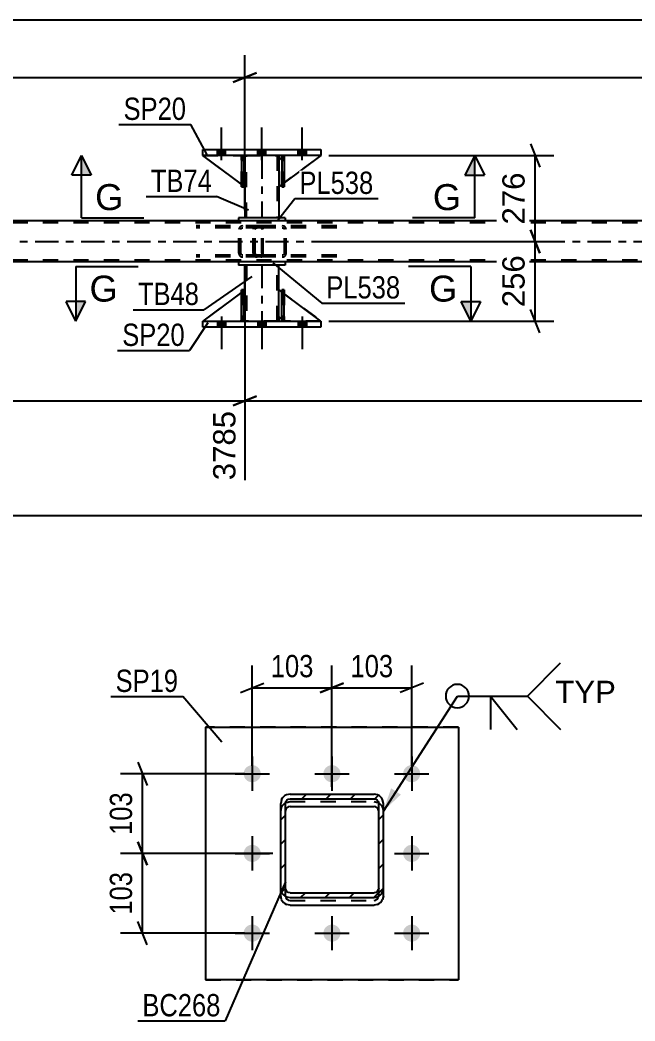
# Model space of a CAD drawing. Header units: millimetres. Extents: x 0 to 841, y 0 to 594.
# Drawn here: x 134.2 to 213.3, y 131.6 to 260.3 of the extents above; entities that cross this region are included whole.
import ezdxf

# ---------------------------------------------------------------- set-up
doc = ezdxf.new("R2010")
doc.units = ezdxf.units.MM
doc.linetypes.add('DXK_LINE_DOT2', pattern=[3.9198, 1.9599, -1.9599])
doc.linetypes.add('DXK_LINE_DOT3', pattern=[5.9187, 2.979, -0.9799, 0.9799, -0.9799])
doc.styles.add('Arial', font='ARIAL.TTF', dxfattribs={"height": 0.2})
doc.styles.add('Arial Narrow', font='ARIALN.TTF', dxfattribs={"height": 0.2})

# ---------------------------------------------------------------- blocks, each defined once
blk = doc.blocks.new('Part-318886624-1385 - 1232')
at = {"linetype": 'Continuous'}
h = blk.add_hatch(dxfattribs=at)
h.set_pattern_fill('', scale=0.7, style=0, pattern_type=0)
h.set_pattern_definition([(45, (179.726, 147.471), (-1.57154, 1.57154), [])])
h.paths.add_polyline_path([(168.93, 147.47), (179.73, 147.47), (180.19, 147.56), (180.57, 147.83), (180.83, 148.22), (180.93, 148.68), (180.93, 159.57), (180.83, 160.04), (180.57, 160.43), (180.19, 160.69), (179.73, 160.78), (168.93, 160.78), (168.47, 160.69), (168.08, 160.43), (167.82, 160.04), (167.73, 159.57), (167.73, 148.68), (167.82, 148.22), (168.08, 147.83), (168.47, 147.56)])
h.paths.add_polyline_path([(168.37, 148.45), (168.33, 148.68), (168.33, 159.57), (168.37, 159.81), (168.5, 160), (168.7, 160.13), (168.93, 160.18), (179.73, 160.18), (179.96, 160.13), (180.15, 160), (180.28, 159.81), (180.33, 159.57), (180.33, 148.68), (180.28, 148.45), (180.15, 148.25), (179.96, 148.12), (179.73, 148.08), (168.93, 148.08), (168.7, 148.12), (168.5, 148.25)])
at = {"color": 2, "linetype": 'Continuous'}
for p, q in [((167.82, 160.04), (167.73, 159.57)), ((168.33, 159.57), (168.37, 159.81)), ((168.37, 159.81), (168.5, 160)), ((168.93, 160.78), (168.47, 160.69)), ((168.5, 160), (168.7, 160.13)), ((168.7, 160.13), (168.93, 160.18)), ((168.93, 160.78), (179.73, 160.78)), ((168.93, 160.18), (179.73, 160.18)), ((180.19, 160.69), (179.73, 160.78)), ((179.73, 160.18), (179.96, 160.13)), ((179.96, 160.13), (180.15, 160)), ((180.15, 160), (180.28, 159.81)), ((180.28, 159.81), (180.33, 159.57)), ((180.93, 159.57), (180.83, 160.04)), ((167.73, 148.68), (167.73, 159.57)), ((168.33, 148.68), (168.33, 159.57)), ((168.37, 158.82), (168.33, 158.59)), ((168.5, 159.02), (168.37, 158.82)), ((168.7, 159.15), (168.5, 159.02)), ((168.93, 159.19), (168.7, 159.15)), ((168.93, 159.19), (179.73, 159.19)), ((179.96, 159.15), (179.73, 159.19)), ((180.15, 159.02), (179.96, 159.15)), ((180.28, 158.82), (180.15, 159.02)), ((180.33, 158.59), (180.28, 158.82)), ((180.33, 148.68), (180.33, 159.57)), ((180.93, 148.68), (180.93, 159.57)), ((167.73, 147.7), (167.73, 148.68)), ((167.73, 148.68), (167.82, 148.22)), ((168.37, 148.45), (168.33, 148.68)), ((168.5, 148.25), (168.37, 148.45)), ((168.7, 148.12), (168.5, 148.25)), ((168.93, 148.08), (168.7, 148.12)), ((168.93, 148.08), (179.73, 148.08)), ((179.96, 148.12), (179.73, 148.08)), ((180.15, 148.25), (179.96, 148.12)), ((180.28, 148.45), (180.15, 148.25)), ((180.33, 148.68), (180.28, 148.45)), ((180.83, 148.22), (180.93, 148.68)), ((180.93, 147.7), (180.93, 148.68)), ((167.82, 147.23), (167.73, 147.7)), ((168.47, 147.56), (168.93, 147.47)), ((168.93, 147.47), (179.73, 147.47)), ((179.73, 147.47), (180.19, 147.56)), ((180.93, 147.7), (180.83, 147.23)), ((168.93, 146.48), (168.47, 146.58)), ((168.93, 146.48), (179.73, 146.48)), ((180.19, 146.58), (179.73, 146.48))]:
    blk.add_line(p, q, dxfattribs=at)
at = {"color": 7, "linetype": 'DXK_LINE_DOT2'}
for p, q in [((168.47, 159.71), (168.93, 159.8)), ((168.93, 159.8), (179.73, 159.8)), ((179.73, 159.8), (180.19, 159.71)), ((167.73, 148.68), (167.73, 159.57)), ((167.73, 158.59), (167.82, 159.05)), ((168.33, 147.7), (168.33, 159.57)), ((180.33, 147.7), (180.33, 159.57)), ((180.83, 159.05), (180.93, 158.59)), ((180.93, 148.68), (180.93, 159.57)), ((168.33, 147.7), (168.37, 147.46)), ((168.37, 147.46), (168.5, 147.27)), ((168.5, 147.27), (168.7, 147.14)), ((168.7, 147.14), (168.93, 147.09)), ((168.93, 147.09), (179.73, 147.09)), ((179.73, 147.09), (179.96, 147.14)), ((179.96, 147.14), (180.15, 147.27)), ((180.15, 147.27), (180.28, 147.46)), ((180.28, 147.46), (180.33, 147.7))]:
    blk.add_line(p, q, dxfattribs=at)
at = {"color": 2, "linetype": 'Continuous'}
for centre, start, end in [((168.93, 159.58), 112.7469, 157.7454), ((179.72, 159.58), 22.2546, 67.2531), ((168.93, 148.67), 202.2546, 247.2531), ((179.72, 148.67), 292.7469, 337.7454), ((168.93, 147.69), 202.2546, 247.2531), ((179.72, 147.69), 292.7469, 337.7454)]:
    blk.add_arc(centre, 1.21, start, end, dxfattribs=at)
at = {"color": 7, "linetype": 'DXK_LINE_DOT2'}
for centre, start, end in [((168.93, 158.6), 112.7469, 157.7454), ((179.72, 158.6), 22.2546, 67.2531)]:
    blk.add_arc(centre, 1.21, start, end, dxfattribs=at)
blk = doc.blocks.new('Bolt-318886624-1365 - 1232')
at = {"linetype": 'Continuous'}
for points in [[(164.07, 164.49, -1), (164.07, 162.29, -1)], [(174.32, 164.49, -1), (174.32, 162.29, -1)], [(184.57, 164.49, -1), (184.57, 162.29, -1)], [(164.07, 154.24, -1), (164.07, 152.04, -1)], [(184.57, 154.24, -1), (184.57, 152.04, -1)], [(164.07, 143.99, -1), (164.07, 141.79, -1)], [(174.32, 143.99, -1), (174.32, 141.79, -1)], [(184.57, 143.99, -1), (184.57, 141.79, -1)]]:
    blk.add_hatch(color=1, dxfattribs=at).paths.add_polyline_path(points)
at = {"color": 1, "linetype": 'Continuous'}
for p, q in [((164.07, 165.59), (164.07, 161.19)), ((174.32, 165.59), (174.32, 161.19)), ((184.57, 165.59), (184.57, 161.19)), ((161.87, 163.39), (166.27, 163.39)), ((172.12, 163.39), (176.52, 163.39)), ((182.37, 163.39), (186.77, 163.39)), ((164.07, 155.34), (164.07, 150.94)), ((184.57, 155.34), (184.57, 150.94)), ((161.87, 153.14), (166.27, 153.14)), ((182.37, 153.14), (186.77, 153.14)), ((164.07, 145.09), (164.07, 140.69)), ((174.32, 145.09), (174.32, 140.69)), ((184.57, 145.09), (184.57, 140.69)), ((161.87, 142.89), (166.27, 142.89)), ((172.12, 142.89), (176.52, 142.89)), ((182.37, 142.89), (186.77, 142.89))]:
    blk.add_line(p, q, dxfattribs=at)
blk = doc.blocks.new('Part-318886624-1254 - 1232')
at = {"color": 2, "linetype": 'Continuous'}
for p, q in [((158.07, 169.39), (158.07, 136.89)), ((158.07, 169.39), (190.57, 169.39)), ((190.57, 169.39), (190.57, 136.89)), ((190.57, 136.89), (158.07, 136.89))]:
    blk.add_line(p, q, dxfattribs=at)
at = {"color": 7, "linetype": 'DXK_LINE_DOT2'}
for p, q in [((190.57, 169.39), (158.07, 169.39)), ((158.07, 136.89), (190.57, 136.89))]:
    blk.add_line(p, q, dxfattribs=at)
blk = doc.blocks.new('Part-318886624-4731 - 4663')
at = {"color": 7, "linetype": 'DXK_LINE_DOT2'}
for p, q in [((162.99, 225.51), (162.67, 225.28)), ((163.11, 222.21), (163.11, 225.61)), ((157.71, 221.61), (157.71, 221.61)), ((157.71, 221.61), (162.51, 221.61)), ((163.11, 222.21), (162.51, 221.61)), ((162.99, 222.08), (162.67, 221.76))]:
    blk.add_line(p, q, dxfattribs=at)
at = {"color": 2, "linetype": 'Continuous'}
for p, q in [((163.11, 225.61), (162.99, 225.51)), ((163.11, 222.21), (163.11, 225.61)), ((162.67, 225.28), (157.71, 221.61)), ((162.67, 221.76), (162.51, 221.61)), ((163.11, 222.21), (162.99, 222.08)), ((163.11, 222.21), (163.11, 222.21))]:
    blk.add_line(p, q, dxfattribs=at)
blk = doc.blocks.new('Part-318886624-4732 - 4663')
at = {"color": 7, "linetype": 'DXK_LINE_DOT2'}
for p, q in [((168.19, 225.61), (167.87, 225.61)), ((167.87, 222.21), (167.87, 225.61)), ((167.87, 221.61), (167.87, 225.61)), ((168.19, 225.61), (168.19, 222.21)), ((168.19, 221.61), (168.19, 225.61)), ((168.19, 222.21), (167.87, 222.21)), ((167.87, 221.61), (167.87, 222.21)), ((168.19, 221.61), (167.87, 221.61)), ((168.19, 222.21), (168.19, 221.61)), ((168.19, 221.61), (168.19, 221.61))]:
    blk.add_line(p, q, dxfattribs=at)
blk = doc.blocks.new('Part-318886624-4813 - 4663')
at = {"color": 2, "linetype": 'Continuous'}
for p, q in [((157.71, 220.81), (157.71, 221.61)), ((157.71, 221.61), (172.91, 221.61)), ((172.91, 221.61), (172.91, 220.81)), ((172.91, 220.81), (157.71, 220.81))]:
    blk.add_line(p, q, dxfattribs=at)
blk = doc.blocks.new('Part-318886624-4749 - 4663')
at = {"color": 2, "linetype": 'Continuous'}
for p, q in [((168.19, 242.89), (167.87, 242.89)), ((167.87, 242.89), (167.87, 238.89)), ((168.19, 242.89), (168.19, 242.89)), ((168.19, 242.89), (168.19, 238.89)), ((168.19, 238.89), (167.87, 238.89))]:
    blk.add_line(p, q, dxfattribs=at)
at = {"color": 7, "linetype": 'DXK_LINE_DOT2'}
for p, q in [((167.87, 242.89), (167.87, 242.29)), ((167.87, 242.89), (167.87, 242.89)), ((168.19, 242.29), (167.87, 242.29)), ((167.87, 242.29), (167.87, 238.89)), ((168.19, 242.29), (168.19, 242.89)), ((168.19, 242.89), (168.19, 242.89)), ((168.19, 238.89), (168.19, 242.29))]:
    blk.add_line(p, q, dxfattribs=at)
blk = doc.blocks.new('Part-318886624-4686 - 4663')
at = {"color": 7, "linetype": 'DXK_LINE_DOT2'}
for p, q in [((163.11, 238.89), (157.71, 242.89)), ((157.71, 242.89), (162.51, 242.89)), ((162.51, 242.89), (163.11, 242.29)), ((163.11, 242.29), (162.51, 242.89)), ((163.11, 242.29), (163.11, 238.89)), ((163.11, 242.29), (163.11, 242.29)), ((163.11, 242.29), (163.11, 238.89))]:
    blk.add_line(p, q, dxfattribs=at)
blk = doc.blocks.new('Part-318886624-4757 - 4663')
at = {"color": 7, "linetype": 'DXK_LINE_DOT2'}
for p, q in [((165.19, 233.85), (156.87, 233.85)), ((165.19, 233.61), (156.87, 233.61)), ((162.39, 233.55), (162.35, 233.37)), ((162.35, 230.33), (162.35, 233.37)), ((162.6, 233.37), (162.62, 233.46)), ((162.6, 230.33), (162.6, 233.37)), ((162.62, 233.46), (162.68, 233.54)), ((162.85, 233.85), (162.66, 233.81)), ((162.68, 233.54), (162.76, 233.59)), ((162.76, 233.59), (162.85, 233.61)), ((164.2, 233.61), (164.2, 233.85)), ((165.29, 233.81), (165.19, 233.85)), ((165.19, 233.61), (165.24, 233.59)), ((165.24, 233.59), (165.28, 233.54)), ((165.28, 233.54), (165.31, 233.46)), ((165.38, 233.71), (165.29, 233.81)), ((165.31, 233.46), (165.32, 233.37)), ((165.32, 230.33), (165.32, 233.37)), ((165.44, 233.55), (165.38, 233.71)), ((165.46, 233.37), (165.44, 233.55)), ((165.46, 230.33), (165.46, 233.37)), ((165.19, 230.09), (156.87, 230.09)), ((165.19, 229.85), (156.87, 229.85)), ((162.35, 230.33), (162.39, 230.14)), ((162.62, 230.23), (162.6, 230.33)), ((162.68, 230.16), (162.62, 230.23)), ((162.66, 229.88), (162.85, 229.85)), ((162.76, 230.1), (162.68, 230.16)), ((162.85, 230.09), (162.76, 230.1)), ((164.2, 229.85), (164.2, 230.09)), ((165.24, 230.1), (165.19, 230.09)), ((165.19, 229.85), (165.29, 229.88)), ((165.28, 230.16), (165.24, 230.1)), ((165.31, 230.23), (165.28, 230.16)), ((165.29, 229.88), (165.38, 229.99)), ((165.32, 230.33), (165.31, 230.23)), ((165.38, 229.99), (165.44, 230.14)), ((165.44, 230.14), (165.46, 230.33))]:
    blk.add_line(p, q, dxfattribs=at)
for centre, start, end in [((162.84, 233.35), 111.1941, 156.1506), ((162.84, 230.34), 203.8494, 248.8059)]:
    blk.add_arc(centre, 0.492, start, end, dxfattribs=at)
blk = doc.blocks.new('Bolt-318886624-4823 - 4663')
at = {"linetype": 'Continuous'}
for points in [[(159.59, 220.81), (160.63, 220.81), (160.63, 221.61), (159.59, 221.61)], [(159.59, 220.81), (160.63, 220.81), (160.63, 221.61), (159.59, 221.61)], [(159.59, 220.81), (160.63, 220.81), (160.63, 221.61), (159.59, 221.61)], [(164.79, 220.81), (165.83, 220.81), (165.83, 221.61), (164.79, 221.61)], [(164.79, 220.81), (165.83, 220.81), (165.83, 221.61), (164.79, 221.61)], [(169.99, 220.81), (171.03, 220.81), (171.03, 221.61), (169.99, 221.61)], [(169.99, 220.81), (171.03, 220.81), (171.03, 221.61), (169.99, 221.61)], [(169.99, 220.81), (171.03, 220.81), (171.03, 221.61), (169.99, 221.61)]]:
    blk.add_hatch(color=1, dxfattribs=at).paths.add_polyline_path(points)
at = {"color": 1, "linetype": 'Continuous'}
for p, q in [((159.59, 221.61), (159.59, 220.81)), ((159.59, 221.61), (159.59, 220.81)), ((159.59, 221.61), (159.59, 220.81)), ((160.11, 222.21), (160.11, 218.01)), ((160.11, 222.21), (160.11, 218.01)), ((160.11, 222.21), (160.11, 218.01)), ((160.63, 221.61), (160.63, 220.81)), ((160.63, 221.61), (160.63, 220.81)), ((160.63, 221.61), (160.63, 220.81)), ((164.79, 221.61), (164.79, 220.81)), ((164.79, 221.61), (164.79, 220.81)), ((165.31, 222.21), (165.31, 218.01)), ((165.31, 222.21), (165.31, 218.01)), ((165.83, 221.61), (165.83, 220.81)), ((165.83, 221.61), (165.83, 220.81)), ((169.99, 221.61), (169.99, 220.81)), ((169.99, 221.61), (169.99, 220.81)), ((169.99, 221.61), (169.99, 220.81)), ((170.51, 222.21), (170.51, 218.01)), ((170.51, 222.21), (170.51, 218.01)), ((170.51, 222.21), (170.51, 218.01)), ((171.03, 221.61), (171.03, 220.81)), ((171.03, 221.61), (171.03, 220.81)), ((171.03, 221.61), (171.03, 220.81))]:
    blk.add_line(p, q, dxfattribs=at)
blk = doc.blocks.new('Part-318886624-4776 - 4663')
at = {"color": 2, "linetype": 'Continuous'}
for p, q in [((162.31, 234.49), (71.06, 234.49)), ((332.58, 234.49), (168.31, 234.49)), ((727.09, 229.21), (71.06, 229.21))]:
    blk.add_line(p, q, dxfattribs=at)
at = {"color": 7, "linetype": 'DXK_LINE_DOT2'}
for p, q in [((168.31, 234.49), (162.31, 234.49)), ((727.09, 234.25), (71.06, 234.25)), ((727.09, 229.45), (71.06, 229.45))]:
    blk.add_line(p, q, dxfattribs=at)
at = {"color": 7, "linetype": 'DXK_LINE_DOT3'}
blk.add_line((71.06, 231.85), (726.8, 231.85), dxfattribs=at)
blk = doc.blocks.new('Part-318886624-4723 - 4663')
at = {"color": 2, "linetype": 'Continuous'}
for p, q in [((162.99, 242.89), (162.67, 242.89)), ((162.67, 242.89), (162.67, 238.89)), ((162.99, 242.89), (162.99, 242.89)), ((162.99, 242.89), (162.99, 238.89)), ((162.99, 238.89), (162.67, 238.89))]:
    blk.add_line(p, q, dxfattribs=at)
at = {"color": 7, "linetype": 'DXK_LINE_DOT2'}
for p, q in [((162.67, 242.89), (162.67, 242.29)), ((162.67, 242.89), (162.67, 242.89)), ((162.99, 242.29), (162.67, 242.29)), ((162.67, 242.29), (162.67, 238.89)), ((162.99, 242.29), (162.99, 242.89)), ((162.99, 242.89), (162.99, 242.89)), ((162.99, 238.89), (162.99, 242.29))]:
    blk.add_line(p, q, dxfattribs=at)
blk = doc.blocks.new('Part-318886624-4724 - 4663')
at = {"color": 7, "linetype": 'DXK_LINE_DOT2'}
for p, q in [((163.11, 225.61), (157.71, 221.61)), ((163.11, 222.21), (163.11, 225.61)), ((163.11, 225.61), (163.11, 222.21)), ((157.71, 221.61), (162.51, 221.61)), ((162.51, 221.61), (163.11, 222.21)), ((163.11, 222.21), (162.51, 221.61)), ((163.11, 222.21), (163.11, 222.21))]:
    blk.add_line(p, q, dxfattribs=at)
blk = doc.blocks.new('Part-318886624-4728 - 4663')
at = {"color": 2, "linetype": 'Continuous'}
for p, q in [((162.67, 239.22), (157.71, 242.89)), ((162.67, 242.73), (162.51, 242.89)), ((163.11, 242.29), (162.99, 242.41)), ((163.11, 242.29), (163.11, 242.29)), ((163.11, 238.89), (163.11, 242.29)), ((162.99, 238.98), (163.11, 238.89)), ((163.11, 238.89), (163.11, 238.89))]:
    blk.add_line(p, q, dxfattribs=at)
at = {"color": 7, "linetype": 'DXK_LINE_DOT2'}
for p, q in [((162.51, 242.89), (157.71, 242.89)), ((157.71, 242.89), (157.71, 242.89)), ((162.51, 242.89), (163.11, 242.29)), ((162.99, 242.41), (162.67, 242.73)), ((163.11, 242.29), (163.11, 238.89)), ((162.99, 238.98), (162.67, 239.22))]:
    blk.add_line(p, q, dxfattribs=at)
blk = doc.blocks.new('Part-318886624-4729 - 4663')
at = {"color": 7, "linetype": 'DXK_LINE_DOT2'}
for p, q in [((167.87, 242.29), (167.87, 242.89)), ((167.87, 242.89), (167.87, 242.89)), ((167.87, 242.89), (167.87, 238.89)), ((167.87, 242.89), (168.19, 242.89)), ((167.87, 238.89), (167.87, 242.29)), ((167.87, 242.29), (168.19, 242.29)), ((168.19, 242.89), (168.19, 242.29)), ((168.19, 238.89), (168.19, 242.89)), ((168.19, 242.29), (168.19, 238.89)), ((167.87, 238.89), (168.19, 238.89))]:
    blk.add_line(p, q, dxfattribs=at)
blk = doc.blocks.new('Part-318886624-4804 - 4663')
at = {"color": 2, "linetype": 'Continuous'}
for p, q in [((167.87, 221.61), (167.87, 225.61)), ((167.87, 225.61), (168.19, 225.61)), ((168.19, 221.61), (168.19, 225.61)), ((167.87, 221.61), (167.87, 221.61)), ((168.19, 221.61), (167.87, 221.61))]:
    blk.add_line(p, q, dxfattribs=at)
at = {"color": 7, "linetype": 'DXK_LINE_DOT2'}
for p, q in [((167.87, 225.61), (167.87, 222.21)), ((168.19, 222.21), (168.19, 225.61)), ((167.87, 222.21), (167.87, 221.61)), ((167.87, 222.21), (168.19, 222.21)), ((167.87, 221.61), (167.87, 221.61)), ((167.87, 221.61), (167.87, 221.61)), ((168.19, 221.61), (168.19, 222.21)), ((168.19, 221.61), (168.19, 221.61))]:
    blk.add_line(p, q, dxfattribs=at)
blk = doc.blocks.new('Bolt-318886624-4762 - 4663')
at = {"linetype": 'Continuous'}
for points in [[(160.63, 243.69), (159.59, 243.69), (159.59, 242.89), (160.63, 242.89)], [(160.63, 243.69), (159.59, 243.69), (159.59, 242.89), (160.63, 242.89)], [(160.63, 243.69), (159.59, 243.69), (159.59, 242.89), (160.63, 242.89)], [(165.83, 243.69), (164.79, 243.69), (164.79, 242.89), (165.83, 242.89)], [(165.83, 243.69), (164.79, 243.69), (164.79, 242.89), (165.83, 242.89)], [(171.03, 243.69), (169.99, 243.69), (169.99, 242.89), (171.03, 242.89)], [(171.03, 243.69), (169.99, 243.69), (169.99, 242.89), (171.03, 242.89)], [(171.03, 243.69), (169.99, 243.69), (169.99, 242.89), (171.03, 242.89)]]:
    blk.add_hatch(color=1, dxfattribs=at).paths.add_polyline_path(points)
at = {"color": 1, "linetype": 'Continuous'}
for p, q in [((160.11, 242.29), (160.11, 246.49)), ((160.11, 242.29), (160.11, 246.49)), ((160.11, 242.29), (160.11, 246.49)), ((165.31, 242.29), (165.31, 246.49)), ((165.31, 242.29), (165.31, 246.49)), ((170.51, 242.29), (170.51, 246.49)), ((170.51, 242.29), (170.51, 246.49)), ((170.51, 242.29), (170.51, 246.49)), ((159.59, 242.89), (159.59, 243.69)), ((159.59, 242.89), (159.59, 243.69)), ((159.59, 242.89), (159.59, 243.69)), ((160.63, 242.89), (160.63, 243.69)), ((160.63, 242.89), (160.63, 243.69)), ((160.63, 242.89), (160.63, 243.69)), ((164.79, 242.89), (164.79, 243.69)), ((164.79, 242.89), (164.79, 243.69)), ((165.83, 242.89), (165.83, 243.69)), ((165.83, 242.89), (165.83, 243.69)), ((169.99, 242.89), (169.99, 243.69)), ((169.99, 242.89), (169.99, 243.69)), ((169.99, 242.89), (169.99, 243.69)), ((171.03, 242.89), (171.03, 243.69)), ((171.03, 242.89), (171.03, 243.69)), ((171.03, 242.89), (171.03, 243.69))]:
    blk.add_line(p, q, dxfattribs=at)
blk = doc.blocks.new('Part-318886624-4771 - 4663')
at = {"color": 2, "linetype": 'Continuous'}
for p, q in [((168.31, 234.89), (162.31, 234.89)), ((162.31, 234.89), (162.31, 234.49)), ((168.31, 234.49), (162.31, 234.49)), ((168.31, 234.89), (168.31, 234.49))]:
    blk.add_line(p, q, dxfattribs=at)
blk = doc.blocks.new('Part-318886624-4777 - 4663')
at = {"color": 7, "linetype": 'DXK_LINE_DOT2'}
for p, q in [((162.67, 242.29), (162.67, 242.89)), ((162.67, 242.89), (162.67, 242.89)), ((162.67, 242.89), (162.67, 238.89)), ((162.67, 242.89), (162.99, 242.89)), ((162.67, 238.89), (162.67, 242.29)), ((162.67, 242.29), (162.99, 242.29)), ((162.99, 242.89), (162.99, 242.29)), ((162.99, 238.89), (162.99, 242.89)), ((162.99, 242.29), (162.99, 238.89)), ((162.67, 238.89), (162.99, 238.89))]:
    blk.add_line(p, q, dxfattribs=at)
blk = doc.blocks.new('Part-318886624-4778 - 4663')
at = {"color": 7, "linetype": 'DXK_LINE_DOT2'}
for p, q in [((167.51, 222.21), (167.51, 225.61)), ((167.51, 225.61), (172.91, 221.61)), ((168.11, 221.61), (167.51, 222.21)), ((172.91, 221.61), (168.11, 221.61))]:
    blk.add_line(p, q, dxfattribs=at)
blk = doc.blocks.new('Part-318886624-4779 - 4663')
at = {"color": 2, "linetype": 'Continuous'}
for p, q in [((167.51, 222.21), (167.51, 225.61)), ((167.51, 225.61), (167.87, 225.34)), ((172.91, 221.61), (168.19, 225.11)), ((167.87, 221.85), (167.51, 222.21))]:
    blk.add_line(p, q, dxfattribs=at)
at = {"color": 7, "linetype": 'DXK_LINE_DOT2'}
for p, q in [((168.19, 225.11), (167.87, 225.34)), ((167.87, 221.85), (168.11, 221.61)), ((168.11, 221.61), (172.91, 221.61))]:
    blk.add_line(p, q, dxfattribs=at)
blk = doc.blocks.new('Part-318886624-4789 - 4663')
at = {"color": 2, "linetype": 'Continuous'}
for p, q in [((157.71, 242.89), (157.71, 243.69)), ((157.71, 243.69), (172.91, 243.69)), ((172.91, 243.69), (172.91, 242.89)), ((172.91, 242.89), (157.71, 242.89))]:
    blk.add_line(p, q, dxfattribs=at)
blk = doc.blocks.new('Part-318886624-4797 - 4663')
at = {"color": 2, "linetype": 'Continuous'}
for p, q in [((163.11, 242.89), (163.11, 242.29)), ((167.51, 242.89), (167.51, 242.29)), ((163.11, 238.89), (163.11, 234.89)), ((167.51, 238.89), (167.51, 234.89))]:
    blk.add_line(p, q, dxfattribs=at)
at = {"color": 7, "linetype": 'DXK_LINE_DOT2'}
for p, q in [((163.11, 242.89), (167.51, 242.89)), ((163.11, 242.29), (163.11, 238.89)), ((163.35, 234.89), (163.35, 242.89)), ((167.27, 242.89), (167.27, 234.89)), ((167.51, 242.29), (167.51, 238.89)), ((167.51, 234.89), (163.11, 234.89))]:
    blk.add_line(p, q, dxfattribs=at)
at = {"color": 7, "linetype": 'DXK_LINE_DOT3'}
blk.add_line((165.31, 242.89), (165.31, 234.89), dxfattribs=at)
blk = doc.blocks.new('Part-318886624-4808 - 4663')
at = {"color": 7, "linetype": 'DXK_LINE_DOT2'}
for p, q in [((164.23, 233.55), (164.2, 233.37)), ((164.2, 230.33), (164.2, 233.37)), ((164.45, 233.37), (164.47, 233.46)), ((164.45, 230.33), (164.45, 233.37)), ((164.47, 233.46), (164.53, 233.54)), ((164.71, 233.85), (164.51, 233.81)), ((164.53, 233.54), (164.61, 233.59)), ((164.61, 233.59), (164.71, 233.61)), ((174.93, 233.85), (164.71, 233.85)), ((174.93, 233.61), (164.71, 233.61)), ((168.14, 233.81), (167.94, 233.85)), ((167.94, 233.61), (168.04, 233.59)), ((168.04, 233.59), (168.12, 233.54)), ((168.12, 233.54), (168.18, 233.46)), ((168.18, 233.46), (168.2, 233.37)), ((168.2, 230.33), (168.2, 233.37)), ((168.45, 233.37), (168.41, 233.55)), ((168.45, 230.33), (168.45, 233.37)), ((164.2, 230.33), (164.23, 230.14)), ((164.47, 230.23), (164.45, 230.33)), ((164.53, 230.16), (164.47, 230.23)), ((164.51, 229.88), (164.71, 229.85)), ((164.61, 230.1), (164.53, 230.16)), ((164.71, 230.09), (164.61, 230.1)), ((174.93, 230.09), (164.71, 230.09)), ((174.93, 229.85), (164.71, 229.85)), ((168.04, 230.1), (167.94, 230.09)), ((167.94, 229.85), (168.14, 229.88)), ((168.12, 230.16), (168.04, 230.1)), ((168.18, 230.23), (168.12, 230.16)), ((168.2, 230.33), (168.18, 230.23)), ((168.41, 230.14), (168.45, 230.33))]:
    blk.add_line(p, q, dxfattribs=at)
for centre, start, end in [((164.69, 233.35), 110.7583, 155.68), ((167.96, 233.35), 24.32, 69.2417), ((164.69, 230.35), 204.32, 249.2417), ((167.96, 230.35), 290.7583, 335.68)]:
    blk.add_arc(centre, 0.496, start, end, dxfattribs=at)
blk = doc.blocks.new('Part-318886624-4863 - 4663')
at = {"color": 7, "linetype": 'DXK_LINE_DOT2'}
for p, q in [((162.99, 225.61), (162.67, 225.61)), ((162.67, 222.21), (162.67, 225.61)), ((162.67, 221.61), (162.67, 225.61)), ((162.99, 225.61), (162.99, 222.21)), ((162.99, 221.61), (162.99, 225.61)), ((162.99, 222.21), (162.67, 222.21)), ((162.67, 221.61), (162.67, 222.21)), ((162.99, 221.61), (162.67, 221.61)), ((162.99, 222.21), (162.99, 221.61)), ((162.99, 221.61), (162.99, 221.61))]:
    blk.add_line(p, q, dxfattribs=at)
blk = doc.blocks.new('Part-318886624-4875 - 4663')
at = {"color": 2, "linetype": 'Continuous'}
for p, q in [((162.67, 221.61), (162.67, 225.61)), ((162.67, 225.61), (162.99, 225.61)), ((162.99, 221.61), (162.99, 225.61)), ((162.67, 221.61), (162.67, 221.61)), ((162.99, 221.61), (162.67, 221.61))]:
    blk.add_line(p, q, dxfattribs=at)
at = {"color": 7, "linetype": 'DXK_LINE_DOT2'}
for p, q in [((162.67, 225.61), (162.67, 222.21)), ((162.99, 222.21), (162.99, 225.61)), ((162.67, 222.21), (162.67, 221.61)), ((162.67, 222.21), (162.99, 222.21)), ((162.67, 221.61), (162.67, 221.61)), ((162.67, 221.61), (162.67, 221.61)), ((162.99, 221.61), (162.99, 222.21)), ((162.99, 221.61), (162.99, 221.61))]:
    blk.add_line(p, q, dxfattribs=at)
blk = doc.blocks.new('Part-318886624-4881 - 4663')
at = {"color": 7, "linetype": 'DXK_LINE_DOT2'}
for p, q in [((168.11, 242.89), (167.51, 242.29)), ((167.51, 238.89), (172.91, 242.89)), ((167.51, 242.29), (167.51, 238.89)), ((172.91, 242.89), (168.11, 242.89))]:
    blk.add_line(p, q, dxfattribs=at)
blk = doc.blocks.new('Part-318886624-4882 - 4663')
at = {"color": 2, "linetype": 'Continuous'}
for p, q in [((167.87, 242.64), (167.51, 242.29)), ((167.51, 242.29), (167.51, 238.89)), ((172.91, 242.89), (168.19, 239.39)), ((167.51, 238.89), (167.87, 239.15))]:
    blk.add_line(p, q, dxfattribs=at)
at = {"color": 7, "linetype": 'DXK_LINE_DOT2'}
for p, q in [((168.11, 242.89), (167.87, 242.64)), ((172.91, 242.89), (168.11, 242.89)), ((172.91, 242.89), (172.91, 242.89)), ((172.91, 242.89), (172.91, 242.89)), ((168.19, 239.39), (167.87, 239.15))]:
    blk.add_line(p, q, dxfattribs=at)
blk = doc.blocks.new('Part-318886624-4904 - 4663')
at = {"color": 2, "linetype": 'Continuous'}
for p, q in [((163.11, 225.61), (163.11, 228.81)), ((167.51, 225.61), (167.51, 228.81)), ((163.11, 221.61), (163.11, 222.21)), ((167.51, 222.21), (167.51, 221.61))]:
    blk.add_line(p, q, dxfattribs=at)
at = {"color": 7, "linetype": 'DXK_LINE_DOT2'}
for p, q in [((167.51, 228.81), (163.11, 228.81)), ((163.35, 228.81), (163.35, 221.61)), ((167.27, 221.61), (167.27, 228.81)), ((163.11, 222.21), (163.11, 225.61)), ((167.51, 222.21), (167.51, 225.61)), ((167.51, 221.61), (163.11, 221.61))]:
    blk.add_line(p, q, dxfattribs=at)
at = {"color": 7, "linetype": 'DXK_LINE_DOT3'}
blk.add_line((165.31, 228.81), (165.31, 221.61), dxfattribs=at)
blk = doc.blocks.new('Part-318886624-4915 - 4663')
at = {"color": 2, "linetype": 'Continuous'}
for p, q in [((168.31, 229.21), (162.31, 229.21)), ((162.31, 229.21), (162.31, 228.81)), ((168.31, 229.21), (168.31, 228.81)), ((168.31, 228.81), (162.31, 228.81))]:
    blk.add_line(p, q, dxfattribs=at)
blk = doc.blocks.new('StraightDimension-318886624-1435 - 1232')
at = {"color": 7, "linetype": 'Continuous'}
for p, q in [((164.07, 164.39), (164.07, 177.3)), ((174.32, 161.71), (174.32, 177.3)), ((162.57, 173.85), (165.57, 175.05)), ((164.07, 174.45), (174.32, 174.45)), ((175.82, 175.05), (172.82, 173.85))]:
    blk.add_line(p, q, dxfattribs=at)
at = {"color": 0}
blk.add_wipeout([(172.54, 175.2), (172.54, 179.4), (165.86, 179.4), (165.86, 175.2)], dxfattribs=at)
at = {"color": 3, "style": 'Arial Narrow'}
blk.add_text('103', height=2.863, dxfattribs=at).set_placement((166.46, 175.8))
blk = doc.blocks.new('StraightDimension-318886624-1455 - 1232')
at = {"color": 7, "linetype": 'Continuous'}
for p, q in [((174.32, 161.71), (174.32, 177.3)), ((184.57, 164.39), (184.57, 177.3)), ((172.82, 173.85), (175.82, 175.05)), ((174.32, 174.45), (184.57, 174.45)), ((186.07, 175.05), (183.07, 173.85))]:
    blk.add_line(p, q, dxfattribs=at)
at = {"color": 0}
blk.add_wipeout([(182.79, 175.2), (182.79, 179.4), (176.11, 179.4), (176.11, 175.2)], dxfattribs=at)
at = {"color": 3, "style": 'Arial Narrow'}
blk.add_text('103', height=2.863, dxfattribs=at).set_placement((176.71, 175.8))
blk = doc.blocks.new('StraightDimension-318886624-1470 - 1232')
at = {"color": 7, "linetype": 'Continuous'}
for p, q in [((149.37, 154.64), (150.57, 151.64)), ((166.72, 153.14), (147.12, 153.14)), ((149.97, 142.89), (149.97, 153.14)), ((150.57, 141.39), (149.37, 144.39)), ((163.07, 142.89), (147.12, 142.89))]:
    blk.add_line(p, q, dxfattribs=at)
at = {"color": 0}
blk.add_wipeout([(149.22, 151.36), (145.02, 151.36), (145.02, 144.67), (149.22, 144.67)], dxfattribs=at)
at = {"color": 3, "style": 'Arial Narrow'}
blk.add_text('103', height=2.863, rotation=90.0002, dxfattribs=at).set_placement((148.62, 145.27))
blk = doc.blocks.new('StraightDimension-318886624-1479 - 1232')
at = {"color": 7, "linetype": 'Continuous'}
for p, q in [((149.37, 164.89), (150.57, 161.89)), ((163.07, 163.39), (147.12, 163.39)), ((149.97, 153.14), (149.97, 163.39)), ((150.57, 151.64), (149.37, 154.64)), ((166.72, 153.14), (147.12, 153.14))]:
    blk.add_line(p, q, dxfattribs=at)
at = {"color": 0}
blk.add_wipeout([(149.22, 161.61), (145.02, 161.61), (145.02, 154.92), (149.22, 154.92)], dxfattribs=at)
at = {"color": 3, "style": 'Arial Narrow'}
blk.add_text('103', height=2.863, rotation=90.0002, dxfattribs=at).set_placement((148.62, 155.52))
blk = doc.blocks.new('StraightDimension-318886624-4966 - 4663')
at = {"color": 7, "linetype": 'Continuous'}
for p, q in [((62.44, 228.69), (62.44, 207.81)), ((163.11, 227.81), (163.11, 201.14)), ((63.94, 211.93), (60.94, 210.73)), ((62.44, 211.33), (163.11, 211.33)), ((161.61, 210.73), (164.61, 211.93))]:
    blk.add_line(p, q, dxfattribs=at)
at = {"color": 0}
blk.add_wipeout([(117.82, 212.08), (117.82, 216.28), (107.73, 216.28), (107.73, 212.08)], dxfattribs=at)
at = {"color": 3, "style": 'Arial'}
blk.add_text('3785', height=2.865, dxfattribs=at).set_placement((108.33, 212.68))
at = {"color": 0, "linetype": 'Continuous'}
for points in [[(61.84, 210.63), (57.64, 210.63), (57.64, 207.21), (61.84, 207.21)], [(162.51, 210.63), (158.31, 210.63), (158.31, 200.54), (162.51, 200.54)]]:
    blk.add_wipeout(points, dxfattribs=at)
at = {"color": 3, "linetype": 'Continuous', "style": 'Arial'}
for s, height, p in [('0', 2.87, (61.24, 207.81)), ('3785', 2.865, (161.91, 201.14))]:
    blk.add_text(s, height=height, rotation=90.0002, dxfattribs=at).set_placement(p)
blk = doc.blocks.new('StraightDimension-318886624-4982 - 4663')
at = {"color": 7, "linetype": 'Continuous'}
for p, q in [((163.11, 227.81), (163.11, 201.14)), ((333.38, 227.81), (333.38, 201.14)), ((164.61, 211.93), (161.61, 210.73)), ((163.11, 211.33), (333.38, 211.33)), ((331.88, 210.73), (334.88, 211.93))]:
    blk.add_line(p, q, dxfattribs=at)
at = {"color": 0}
blk.add_wipeout([(253.29, 212.08), (253.29, 216.28), (243.2, 216.28), (243.2, 212.08)], dxfattribs=at)
at = {"color": 3, "style": 'Arial'}
blk.add_text('4257', height=2.865, dxfattribs=at).set_placement((243.8, 212.68))
at = {"color": 0, "linetype": 'Continuous'}
blk.add_wipeout([(332.78, 210.63), (328.58, 210.63), (328.58, 200.54), (332.78, 200.54)], dxfattribs=at)
at = {"color": 3, "linetype": 'Continuous', "style": 'Arial'}
blk.add_text('8042', height=2.865, rotation=90.0002, dxfattribs=at).set_placement((332.18, 201.14))
blk = doc.blocks.new('StraightDimension-318886624-4957 - 4663')
at = {"color": 7, "linetype": 'Continuous'}
blk.add_line((61.8, 196.59), (728.28, 196.59), dxfattribs=at)
blk = doc.blocks.new('StraightDimension-318886624-5022 - 4663')
at = {"color": 7, "linetype": 'Continuous'}
for p, q in [((62.44, 234.62), (62.44, 255.79)), ((163.11, 235.89), (163.11, 255.79)), ((63.94, 253.54), (60.94, 252.34)), ((62.44, 252.94), (163.11, 252.94)), ((161.61, 252.34), (164.61, 253.54))]:
    blk.add_line(p, q, dxfattribs=at)
at = {"color": 0}
blk.add_wipeout([(117.82, 253.69), (117.82, 257.89), (107.73, 257.89), (107.73, 253.69)], dxfattribs=at)
at = {"color": 3, "style": 'Arial'}
blk.add_text('3785', height=2.865, dxfattribs=at).set_placement((108.33, 254.29))
blk = doc.blocks.new('StraightDimension-318886624-5038 - 4663')
at = {"color": 7, "linetype": 'Continuous'}
for p, q in [((163.11, 235.89), (163.11, 255.79)), ((333.38, 235.89), (333.38, 255.79)), ((164.61, 253.54), (161.61, 252.34)), ((163.11, 252.94), (333.38, 252.94)), ((331.88, 252.34), (334.88, 253.54))]:
    blk.add_line(p, q, dxfattribs=at)
at = {"color": 0}
blk.add_wipeout([(253.29, 253.69), (253.29, 257.89), (243.2, 257.89), (243.2, 253.69)], dxfattribs=at)
at = {"color": 3, "style": 'Arial'}
blk.add_text('4257', height=2.865, dxfattribs=at).set_placement((243.8, 254.29))
blk = doc.blocks.new('StraightDimension-318886624-5105 - 4663')
at = {"color": 7, "linetype": 'Continuous'}
blk.add_line((62.44, 260.33), (727.65, 260.33), dxfattribs=at)
blk = doc.blocks.new('StraightDimension-318886624-5120 - 4663')
at = {"color": 7, "linetype": 'Continuous'}
for p, q in [((199.84, 244.39), (201.04, 241.39)), ((173.91, 242.89), (202.84, 242.89)), ((200.44, 231.85), (200.44, 242.89)), ((201.04, 230.35), (199.84, 233.35)), ((172.52, 231.85), (202.84, 231.85))]:
    blk.add_line(p, q, dxfattribs=at)
at = {"color": 0}
blk.add_wipeout([(199.69, 241.3), (195.49, 241.3), (195.49, 233.43), (199.69, 233.43)], dxfattribs=at)
at = {"color": 3, "style": 'Arial'}
blk.add_text('276', height=2.865, rotation=90.0002, dxfattribs=at).set_placement((199.09, 234.03))
blk = doc.blocks.new('StraightDimension-318886624-5148 - 4663')
at = {"color": 7, "linetype": 'Continuous'}
for p, q in [((199.84, 233.35), (201.04, 230.35)), ((172.52, 231.85), (202.84, 231.85)), ((200.44, 221.61), (200.44, 231.85)), ((201.04, 220.11), (199.84, 223.11)), ((173.91, 221.61), (202.84, 221.61))]:
    blk.add_line(p, q, dxfattribs=at)
at = {"color": 0}
blk.add_wipeout([(199.69, 230.66), (195.49, 230.66), (195.49, 222.79), (199.69, 222.79)], dxfattribs=at)
at = {"color": 3, "style": 'Arial'}
blk.add_text('256', height=2.865, rotation=90.0002, dxfattribs=at).set_placement((199.09, 223.39))
blk = doc.blocks.new('Mark-318886624-1249 - 1232')
at = {"color": 0}
blk.add_wipeout([(154.54, 173.91), (154.54, 176.91), (146.51, 176.91), (146.51, 173.91)], dxfattribs=at)
blk.add_wipeout([(154.54, 173.91), (154.54, 176.91), (146.51, 176.91), (146.51, 173.91)], dxfattribs=at)
at = {"color": 30, "linetype": 'Continuous'}
for p in [(145.91, 173.31), (160.18, 167.43)]:
    blk.add_line(p, (155.14, 173.31), dxfattribs=at)
at = {"color": 3, "style": 'Arial Narrow'}
blk.add_text('SP19', height=2.863, dxfattribs=at).set_placement((146.51, 173.91))
blk = doc.blocks.new('Mark-318886624-1381 - 1232')
at = {"color": 0}
blk.add_wipeout([(160, 132.19), (160, 135.19), (149.95, 135.19), (149.95, 132.19)], dxfattribs=at)
blk.add_wipeout([(160, 132.19), (160, 135.19), (149.95, 135.19), (149.95, 132.19)], dxfattribs=at)
at = {"color": 30, "linetype": 'Continuous'}
for p in [(168.35, 149.48), (149.35, 131.59)]:
    blk.add_line(p, (160.6, 131.59), dxfattribs=at)
at = {"color": 3, "style": 'Arial Narrow'}
blk.add_text('BC268', height=2.863, dxfattribs=at).set_placement((149.95, 132.19))
blk = doc.blocks.new('WeldMark-318886624-12865 - 1232')
at = {"linetype": 'Continuous'}
blk.add_hatch(color=30, dxfattribs=at).paths.add_polyline_path([(183.18, 160.71), (180.93, 158.59), (181.92, 161.52)])
at = {"color": 30, "linetype": 'Continuous'}
for p, q in [((180.93, 158.59), (190.44, 173.38)), ((190.44, 173.38), (199.44, 173.38))]:
    blk.add_line(p, q, dxfattribs=at)
at = {"color": 3, "linetype": 'Continuous'}
for q in [(198.15, 169.09), (194.72, 169.09)]:
    blk.add_line((194.72, 173.38), q, dxfattribs=at)
for start, end in [(90, 270), (270, 90)]:
    blk.add_arc((190.44, 173.38), 1.5, start, end, dxfattribs=at)
at = {"color": 0, "linetype": 'Continuous'}
blk.add_wipeout([(210.81, 172.48), (210.81, 175.48), (203.04, 175.48), (203.04, 172.48)], dxfattribs=at)
blk.add_wipeout([(210.81, 172.48), (210.81, 175.48), (203.04, 175.48), (203.04, 172.48)], dxfattribs=at)
at = {"color": 3, "linetype": 'Continuous'}
for q in [(203.72, 177.67), (203.72, 169.09)]:
    blk.add_line((199.44, 173.38), q, dxfattribs=at)
at = {"color": 3, "linetype": 'Continuous', "style": 'Arial'}
blk.add_text('TYP', height=2.865, dxfattribs=at).set_placement((203.04, 172.48))
blk = doc.blocks.new('Mark-318886624-4767 - 4663')
at = {"color": 0}
blk.add_wipeout([(179.64, 237.96), (179.64, 240.96), (170.14, 240.96), (170.14, 237.96)], dxfattribs=at)
blk.add_wipeout([(179.64, 237.96), (179.64, 240.96), (170.14, 240.96), (170.14, 237.96)], dxfattribs=at)
at = {"color": 30, "linetype": 'Continuous'}
for p, q in [((167.34, 234.53), (169.54, 237.36)), ((169.54, 237.36), (180.24, 237.36))]:
    blk.add_line(p, q, dxfattribs=at)
at = {"color": 3, "style": 'Arial Narrow'}
blk.add_text('PL538', height=2.863, dxfattribs=at).set_placement((170.14, 237.96))
blk = doc.blocks.new('Mark-318886624-4785 - 4663')
at = {"color": 0}
blk.add_wipeout([(155.57, 247.48), (155.57, 250.48), (147.53, 250.48), (147.53, 247.48)], dxfattribs=at)
blk.add_wipeout([(155.57, 247.48), (155.57, 250.48), (147.53, 250.48), (147.53, 247.48)], dxfattribs=at)
at = {"color": 30, "linetype": 'Continuous'}
for p in [(146.93, 246.88), (158.28, 243)]:
    blk.add_line(p, (156.17, 246.88), dxfattribs=at)
at = {"color": 3, "style": 'Arial Narrow'}
blk.add_text('SP20', height=2.863, dxfattribs=at).set_placement((147.53, 247.48))
blk = doc.blocks.new('Mark-318886624-4793 - 4663')
at = {"color": 0}
blk.add_wipeout([(158.89, 238.21), (158.89, 241.21), (151.04, 241.21), (151.04, 238.21)], dxfattribs=at)
blk.add_wipeout([(158.89, 238.21), (158.89, 241.21), (151.04, 241.21), (151.04, 238.21)], dxfattribs=at)
at = {"color": 30, "linetype": 'Continuous'}
for p in [(150.44, 237.61), (163.57, 235.89)]:
    blk.add_line(p, (159.49, 237.61), dxfattribs=at)
at = {"color": 3, "style": 'Arial Narrow'}
blk.add_text('TB74', height=2.863, dxfattribs=at).set_placement((151.04, 238.21))
blk = doc.blocks.new('Mark-318886624-4900 - 4663')
at = {"color": 0}
blk.add_wipeout([(157.23, 223.67), (157.23, 226.67), (149.38, 226.67), (149.38, 223.67)], dxfattribs=at)
blk.add_wipeout([(157.23, 223.67), (157.23, 226.67), (149.38, 226.67), (149.38, 223.67)], dxfattribs=at)
at = {"color": 30, "linetype": 'Continuous'}
for p in [(164, 227.35), (148.78, 223.07)]:
    blk.add_line(p, (157.83, 223.07), dxfattribs=at)
at = {"color": 3, "style": 'Arial Narrow'}
blk.add_text('TB48', height=2.863, dxfattribs=at).set_placement((149.38, 223.67))
blk = doc.blocks.new('Mark-318886624-4809 - 4663')
at = {"color": 0}
blk.add_wipeout([(155.39, 218.41), (155.39, 221.41), (147.36, 221.41), (147.36, 218.41)], dxfattribs=at)
blk.add_wipeout([(155.39, 218.41), (155.39, 221.41), (147.36, 221.41), (147.36, 218.41)], dxfattribs=at)
at = {"color": 30, "linetype": 'Continuous'}
for p in [(158.35, 221.39), (146.76, 217.81)]:
    blk.add_line(p, (155.99, 217.81), dxfattribs=at)
at = {"color": 3, "style": 'Arial Narrow'}
blk.add_text('SP20', height=2.863, dxfattribs=at).set_placement((147.36, 218.41))
blk = doc.blocks.new('Mark-318886624-4911 - 4663')
at = {"color": 0}
blk.add_wipeout([(183.11, 224.51), (183.11, 227.51), (173.6, 227.51), (173.6, 224.51)], dxfattribs=at)
blk.add_wipeout([(183.11, 224.51), (183.11, 227.51), (173.6, 227.51), (173.6, 224.51)], dxfattribs=at)
at = {"color": 30, "linetype": 'Continuous'}
for p, q in [((166.74, 229.11), (173, 223.91)), ((173, 223.91), (183.71, 223.91))]:
    blk.add_line(p, q, dxfattribs=at)
at = {"color": 3, "style": 'Arial Narrow'}
blk.add_text('PL538', height=2.863, dxfattribs=at).set_placement((173.6, 224.51))
blk = doc.blocks.new('SectionMark-318886624-5178 - 4663')
at = {"linetype": 'Continuous'}
for points in [[(143.37, 240.38), (142.12, 240.38), (142.12, 242.88)], [(192.67, 240.38), (191.42, 240.38), (192.67, 242.88)]]:
    blk.add_hatch(color=6, dxfattribs=at).paths.add_polyline_path(points)
at = {"color": 6, "linetype": 'Continuous'}
for p, q in [((140.87, 240.38), (142.12, 242.88)), ((142.12, 234.88), (142.12, 242.88)), ((142.12, 242.88), (143.37, 240.38)), ((192.67, 242.88), (191.42, 240.38)), ((192.67, 234.88), (192.67, 242.88)), ((192.67, 242.88), (193.92, 240.38)), ((143.37, 240.38), (140.87, 240.38)), ((191.42, 240.38), (193.92, 240.38)), ((142.12, 234.88), (150.12, 234.88)), ((192.67, 234.88), (184.67, 234.88))]:
    blk.add_line(p, q, dxfattribs=at)
at = {"color": 0, "linetype": 'Continuous'}
for points in [[(147.5, 235.88), (147.5, 239.38), (143.87, 239.38), (143.87, 235.88)], [(190.92, 235.88), (190.92, 239.38), (187.29, 239.38), (187.29, 235.88)]]:
    blk.add_wipeout(points, dxfattribs=at)
at = {"color": 3, "linetype": 'Continuous', "style": 'Arial'}
for p in [(143.87, 235.88), (187.29, 235.88)]:
    blk.add_text('G', height=3.34, dxfattribs=at).set_placement(p)
blk = doc.blocks.new('SectionMark-318886624-5186 - 4663')
at = {"color": 6, "linetype": 'Continuous'}
for p, q in [((141.4, 228.61), (149.4, 228.61)), ((141.4, 228.61), (141.4, 221.61)), ((192.18, 228.61), (184.18, 228.61)), ((192.18, 228.61), (192.18, 221.61)), ((141.4, 221.61), (140.15, 224.11)), ((193.43, 224.11), (192.18, 221.61))]:
    blk.add_line(p, q, dxfattribs=at)
at = {"color": 0, "linetype": 'Continuous'}
for points in [[(146.78, 224.11), (146.78, 227.61), (143.15, 227.61), (143.15, 224.11)], [(190.43, 224.11), (190.43, 227.61), (186.8, 227.61), (186.8, 224.11)]]:
    blk.add_wipeout(points, dxfattribs=at)
at = {"linetype": 'Continuous'}
for points in [[(141.4, 224.11), (142.65, 224.11), (141.4, 221.61)], [(190.93, 224.11), (192.18, 224.11), (192.18, 221.61)]]:
    blk.add_hatch(color=6, dxfattribs=at).paths.add_polyline_path(points)
at = {"color": 6, "linetype": 'Continuous'}
for p, q in [((142.65, 224.11), (140.15, 224.11)), ((141.4, 221.61), (142.65, 224.11)), ((190.93, 224.11), (193.43, 224.11)), ((192.18, 221.61), (190.93, 224.11))]:
    blk.add_line(p, q, dxfattribs=at)
at = {"color": 3, "linetype": 'Continuous', "style": 'Arial'}
for p in [(143.15, 224.11), (186.8, 224.11)]:
    blk.add_text('G', height=3.34, dxfattribs=at).set_placement(p)

msp = doc.modelspace()

# ---------------------------------------------------------------- block references
for name in ['Bolt-318886624-4762 - 4663', 'Part-318886624-4789 - 4663', 'Part-318886624-4686 - 4663', 'Part-318886624-4728 - 4663', 'Part-318886624-4723 - 4663', 'Part-318886624-4777 - 4663', 'Part-318886624-4797 - 4663', 'Part-318886624-4881 - 4663', 'Part-318886624-4882 - 4663', 'Part-318886624-4749 - 4663', 'Part-318886624-4729 - 4663', 'Part-318886624-4776 - 4663', 'Part-318886624-4771 - 4663', 'Part-318886624-4757 - 4663', 'Part-318886624-4808 - 4663', 'Part-318886624-4915 - 4663', 'Part-318886624-4904 - 4663', 'Part-318886624-4731 - 4663', 'Part-318886624-4724 - 4663', 'Part-318886624-4863 - 4663', 'Part-318886624-4875 - 4663', 'Part-318886624-4778 - 4663', 'Part-318886624-4779 - 4663', 'Part-318886624-4732 - 4663', 'Part-318886624-4804 - 4663', 'Part-318886624-4813 - 4663', 'Bolt-318886624-4823 - 4663', 'Part-318886624-1254 - 1232', 'Bolt-318886624-1365 - 1232', 'Part-318886624-1385 - 1232']:
    msp.add_blockref(name, (0, 0))

# ---------------------------------------------------------------- next in the draw order: block references
for name in ['StraightDimension-318886624-5022 - 4663', 'StraightDimension-318886624-4966 - 4663', 'StraightDimension-318886624-1435 - 1232', 'Mark-318886624-1249 - 1232', 'StraightDimension-318886624-1470 - 1232']:
    msp.add_blockref(name, (0, 0))

# ---------------------------------------------------------------- next in the draw order: block references
for name in ['StraightDimension-318886624-5038 - 4663', 'StraightDimension-318886624-4982 - 4663', 'StraightDimension-318886624-1455 - 1232', 'StraightDimension-318886624-1479 - 1232', 'Mark-318886624-1381 - 1232']:
    msp.add_blockref(name, (0, 0))

# ---------------------------------------------------------------- next in the draw order: block references
for name in ['StraightDimension-318886624-5105 - 4663', 'StraightDimension-318886624-4957 - 4663', 'WeldMark-318886624-12865 - 1232']:
    msp.add_blockref(name, (0, 0))

# ---------------------------------------------------------------- next in the draw order: block references
for name in ['Mark-318886624-4785 - 4663', 'StraightDimension-318886624-5120 - 4663', 'Mark-318886624-4793 - 4663', 'Mark-318886624-4900 - 4663', 'Mark-318886624-4809 - 4663']:
    msp.add_blockref(name, (0, 0))

# ---------------------------------------------------------------- next in the draw order: block references
for name in ['Mark-318886624-4767 - 4663', 'StraightDimension-318886624-5148 - 4663']:
    msp.add_blockref(name, (0, 0))

# ---------------------------------------------------------------- next in the draw order: block references
for name in ['SectionMark-318886624-5178 - 4663', 'Mark-318886624-4911 - 4663']:
    msp.add_blockref(name, (0, 0))

# ---------------------------------------------------------------- next in the draw order: block references
msp.add_blockref('SectionMark-318886624-5186 - 4663', (0, 0))

doc.saveas('drawing.dxf')
